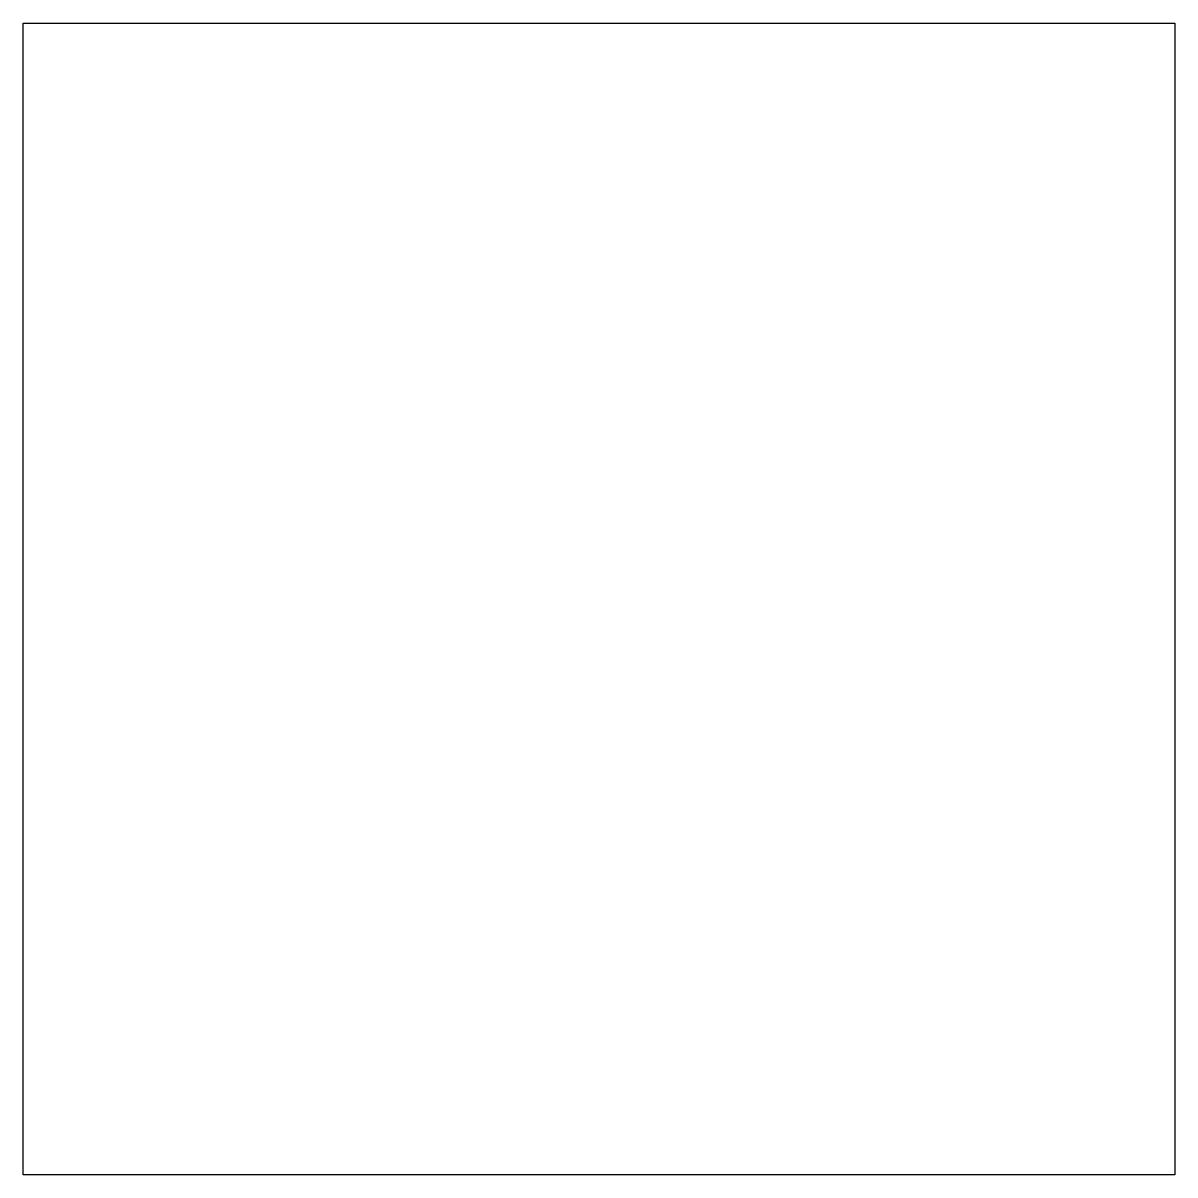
# Model space of a CAD drawing. Extents: x 23 to 73, y 19.6 to 69.6.
import ezdxf

# ---------------------------------------------------------------- set-up
doc = ezdxf.new("R2010")
doc.units = 0
doc.header["$MEASUREMENT"] = 0
doc.layers.add('MODELSKETCH_VISIBLE', color=7, linetype='CONTINUOUS')

msp = doc.modelspace()

# ---------------------------------------------------------------- linework, layer by layer
at = {"layer": 'MODELSKETCH_VISIBLE'}
for p, q in [((22.968, 19.565), (22.968, 69.565)), ((22.968, 69.565), (72.968, 69.565)), ((72.968, 69.565), (72.968, 19.565)), ((72.968, 19.565), (22.968, 19.565))]:
    msp.add_line(p, q, dxfattribs=at)

doc.saveas('drawing.dxf')
